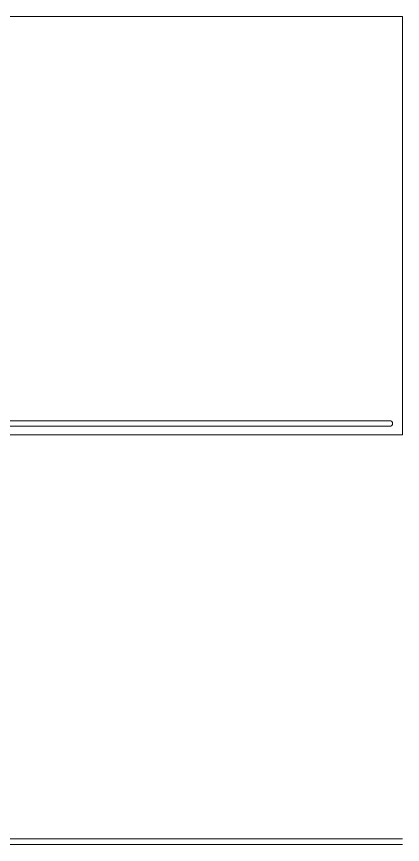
# Model space of a CAD drawing. Header units: millimetres. Extents: x -395 to 1008, y 9 to 692.
# Drawn here: x -338.156 to -336.772, y 29.981 to 32.951 of the extents above; entities that cross this region are included whole.
import ezdxf

# ---------------------------------------------------------------- set-up
doc = ezdxf.new("R2010")
doc.units = ezdxf.units.MM
doc.header["$LTSCALE"] = 0.1
doc.header["$MEASUREMENT"] = 0
doc.layers.add('.10 ultra fina', color=240, linetype='Continuous', lineweight=5)

# ---------------------------------------------------------------- blocks, each defined once
blk = doc.blocks.new('etwew')
at = {"layer": '.10 ultra fina', "color": 240, "lineweight": 5}
for p, q in [((329.9279, 93.0376), (356.4279, 93.0376)), ((356.4279, 91.5376), (356.4279, 93.0376)), ((356.3825, 91.5876), (331.4249, 91.5876)), ((331.4249, 91.5676), (356.3825, 91.5676)), ((348.0749, 91.5376), (356.4279, 91.5376)), ((356.4279, 90.0876), (349.5779, 90.0876)), ((356.4279, 90.0676), (349.5779, 90.0676))]:
    blk.add_line(p, q, dxfattribs=at)
blk.add_arc((356.3825, 91.5776), 0.01, 270, 90, dxfattribs=at)

msp = doc.modelspace()

# ---------------------------------------------------------------- block references
at = {"layer": '.10 ultra fina', "color": 240, "lineweight": 5}
msp.add_blockref('etwew', (-693.1998, -60.0867), dxfattribs=at)

doc.saveas('drawing.dxf')
